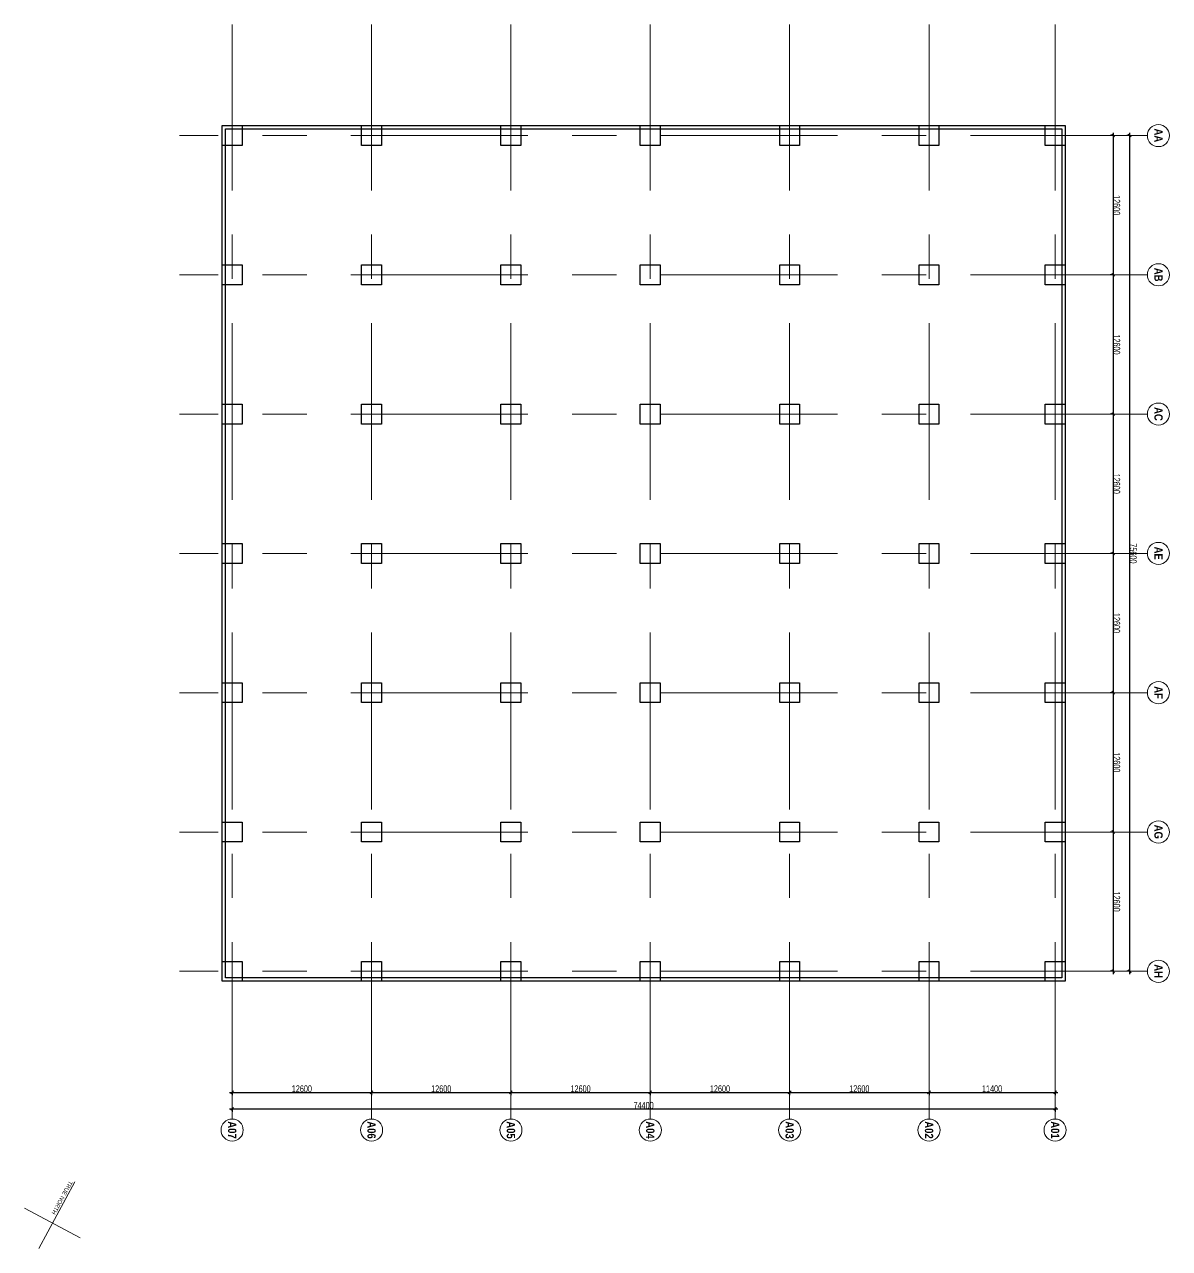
# Model space of a CAD drawing. Extents: x -15449 to 527173, y -170839 to 146543.
# Drawn here: x 423658 to 527173, y 35822 to 146543 of the extents above; entities that cross this region are included whole.
import ezdxf

# ---------------------------------------------------------------- set-up
doc = ezdxf.new("R2010")
doc.units = 0
doc.header["$LTSCALE"] = 8
doc.linetypes.add('IDA - Grid Line', pattern=[3500, 2000, -500, 500, -500])
doc.layers.get('0').update_dxf_attribs({"color": 1, "linetype": 'CONTINUOUS'})
doc.layers.get('Defpoints').update_dxf_attribs({"linetype": 'CONTINUOUS'})
doc.layers.add('000_CTCI_CSA', color=7, linetype='CONTINUOUS')
doc.layers.add('A-_--------_E-', color=7, linetype='CONTINUOUS', lineweight=9, true_color=0x00a600)
for name, color, linetype, lineweight in [('A-_ANOTGRID_E', 7, 'CONTINUOUS', 9), ('A-_ANOTTEXT_A', 7, 'CONTINUOUS', 9), ('A-ANOT----_D', 7, 'CONTINUOUS', 9)]:
    doc.layers.add(name, color=color, linetype=linetype, lineweight=lineweight)
doc.styles.add('Arial Narrow_1', font='ARIALN.TTF', dxfattribs={"height": 0.18})
doc.styles.add('Arial Narrow_2', font='ARIALN.TTF', dxfattribs={"width": 0.8, "height": 0.22})
doc.styles.add('Arial Narrow_B', font='ARIALNB.TTF', dxfattribs={"height": 750})
doc.dimstyles.new('IDA_-_Arial_-_2_5mm_-_Black_-_Diagonal', dxfattribs={"dimscale": 304.8, "dimtxt": 639.644359, "dimasz": 0.82021, "dimexe": 0.82021, "dimexo": 0.82021, "dimgap": 0, "dimtad": 1, "dimdec": 0, "dimzin": 0, "dimdsep": 46, "dimtxsty": 'Arial Narrow_2', "dimblk1": 'OBLIQUE', "dimblk2": 'OBLIQUE', "dimsah": 1, "dimcen": 0.09, "dimdle": 0.82021, "dimazin": 0, "dimtfac": 1, "dimtdec": 4, "dimtix": 1, "dimtmove": 0, "dimatfit": 3, "dimfxl": 1, "dimtvp": 1, "dimtolj": 1, "dimtzin": 0, "dimarcsym": 2})

# ---------------------------------------------------------------- blocks, each defined once
blk = doc.blocks.new('_Oblique')
at = {"color": 0, "linetype": 'ByBlock', "lineweight": -2}
blk.add_line((-0.5, -0.5), (0.5, 0.5), dxfattribs=at)
blk = doc.blocks.new('*D248')
at = {"layer": 'A-ANOT----_D', "color": 0, "lineweight": -2, "transparency": 16777216}
for p, q in [((1040773, -76511), (1116873, -76511)), ((1041023, -76584), (1041023, -76761)), ((1116623, -76584), (1116623, -76761))]:
    blk.add_line(p, q, dxfattribs=at)
at = {"layer": 'Defpoints', "color": 0, "transparency": 16777216}
for p in [(1041023, -76334), (1116623, -76334), (1116623, -76511)]:
    blk.add_point(p, dxfattribs=at)
at = {"layer": 'A-ANOT----_D', "color": 0, "lineweight": -2, "transparency": 16777216, "xscale": 250, "yscale": 250, "zscale": 250, "rotation": 180}
blk.add_blockref('_Oblique', (1041023, -76511), dxfattribs=at)
at = {"layer": 'A-ANOT----_D', "color": 0, "lineweight": -2, "transparency": 16777216, "xscale": 250, "yscale": 250, "zscale": 250}
blk.add_blockref('_Oblique', (1116623, -76511), dxfattribs=at)
at = {"layer": 'A-ANOT----_D', "color": 0, "transparency": 16777216, "insert": (1078823, -76192), "char_height": 625, "width": 2375.82, "attachment_point": 5, "style": 'Arial Narrow_2'}
blk.add_mtext('\\A1;75600', dxfattribs=at)
blk = doc.blocks.new('*D249')
at = {"layer": 'A-ANOT----_D', "color": 0, "lineweight": -2, "transparency": 16777216}
for p, q in [((1040773, -78011), (1053873, -78011)), ((1041023, -78084), (1041023, -78261)), ((1053623, -78084), (1053623, -78261))]:
    blk.add_line(p, q, dxfattribs=at)
at = {"layer": 'Defpoints', "color": 0, "transparency": 16777216}
for p in [(1041023, -77834), (1053623, -77834), (1053623, -78011)]:
    blk.add_point(p, dxfattribs=at)
at = {"layer": 'A-ANOT----_D', "color": 0, "lineweight": -2, "transparency": 16777216, "xscale": 250, "yscale": 250, "zscale": 250, "rotation": 180}
blk.add_blockref('_Oblique', (1041023, -78011), dxfattribs=at)
at = {"layer": 'A-ANOT----_D', "color": 0, "lineweight": -2, "transparency": 16777216, "xscale": 250, "yscale": 250, "zscale": 250}
blk.add_blockref('_Oblique', (1053623, -78011), dxfattribs=at)
at = {"layer": 'A-ANOT----_D', "color": 0, "transparency": 16777216, "insert": (1047323, -77692), "char_height": 625, "width": 2375.82, "attachment_point": 5, "style": 'Arial Narrow_2'}
blk.add_mtext('\\A1;12600', dxfattribs=at)
blk = doc.blocks.new('*D250')
at = {"layer": 'A-ANOT----_D', "color": 0, "lineweight": -2, "transparency": 16777216}
for p, q in [((1053373, -78011), (1066473, -78011)), ((1053623, -78084), (1053623, -78261)), ((1066223, -78084), (1066223, -78261))]:
    blk.add_line(p, q, dxfattribs=at)
at = {"layer": 'Defpoints', "color": 0, "transparency": 16777216}
for p in [(1053623, -77834), (1066223, -77834), (1066223, -78011)]:
    blk.add_point(p, dxfattribs=at)
at = {"layer": 'A-ANOT----_D', "color": 0, "lineweight": -2, "transparency": 16777216, "xscale": 250, "yscale": 250, "zscale": 250, "rotation": 180}
blk.add_blockref('_Oblique', (1053623, -78011), dxfattribs=at)
at = {"layer": 'A-ANOT----_D', "color": 0, "lineweight": -2, "transparency": 16777216, "xscale": 250, "yscale": 250, "zscale": 250}
blk.add_blockref('_Oblique', (1066223, -78011), dxfattribs=at)
at = {"layer": 'A-ANOT----_D', "color": 0, "transparency": 16777216, "insert": (1059923, -77692), "char_height": 625, "width": 2375.82, "attachment_point": 5, "style": 'Arial Narrow_2'}
blk.add_mtext('\\A1;12600', dxfattribs=at)
blk = doc.blocks.new('*D251')
at = {"layer": 'A-ANOT----_D', "color": 0, "lineweight": -2, "transparency": 16777216}
for p, q in [((1065973, -78011), (1079073, -78011)), ((1066223, -78084), (1066223, -78261)), ((1078823, -78084), (1078823, -78261))]:
    blk.add_line(p, q, dxfattribs=at)
at = {"layer": 'Defpoints', "color": 0, "transparency": 16777216}
for p in [(1066223, -77834), (1078823, -77834), (1078823, -78011)]:
    blk.add_point(p, dxfattribs=at)
at = {"layer": 'A-ANOT----_D', "color": 0, "lineweight": -2, "transparency": 16777216, "xscale": 250, "yscale": 250, "zscale": 250, "rotation": 180}
blk.add_blockref('_Oblique', (1066223, -78011), dxfattribs=at)
at = {"layer": 'A-ANOT----_D', "color": 0, "lineweight": -2, "transparency": 16777216, "xscale": 250, "yscale": 250, "zscale": 250}
blk.add_blockref('_Oblique', (1078823, -78011), dxfattribs=at)
at = {"layer": 'A-ANOT----_D', "color": 0, "transparency": 16777216, "insert": (1072523, -77692), "char_height": 625, "width": 2375.82, "attachment_point": 5, "style": 'Arial Narrow_2'}
blk.add_mtext('\\A1;12600', dxfattribs=at)
blk = doc.blocks.new('*D252')
at = {"layer": 'A-ANOT----_D', "color": 0, "lineweight": -2, "transparency": 16777216}
for p, q in [((1078573, -78011), (1091673, -78011)), ((1078823, -78084), (1078823, -78261)), ((1091423, -78084), (1091423, -78261))]:
    blk.add_line(p, q, dxfattribs=at)
at = {"layer": 'Defpoints', "color": 0, "transparency": 16777216}
for p in [(1078823, -77834), (1091423, -77834), (1091423, -78011)]:
    blk.add_point(p, dxfattribs=at)
at = {"layer": 'A-ANOT----_D', "color": 0, "lineweight": -2, "transparency": 16777216, "xscale": 250, "yscale": 250, "zscale": 250, "rotation": 180}
blk.add_blockref('_Oblique', (1078823, -78011), dxfattribs=at)
at = {"layer": 'A-ANOT----_D', "color": 0, "lineweight": -2, "transparency": 16777216, "xscale": 250, "yscale": 250, "zscale": 250}
blk.add_blockref('_Oblique', (1091423, -78011), dxfattribs=at)
at = {"layer": 'A-ANOT----_D', "color": 0, "transparency": 16777216, "insert": (1085123, -77692), "char_height": 625, "width": 2375.82, "attachment_point": 5, "style": 'Arial Narrow_2'}
blk.add_mtext('\\A1;12600', dxfattribs=at)
blk = doc.blocks.new('*D253')
at = {"layer": 'A-ANOT----_D', "color": 0, "lineweight": -2, "transparency": 16777216}
for p, q in [((1091173, -78011), (1104273, -78011)), ((1091423, -78084), (1091423, -78261)), ((1104023, -78084), (1104023, -78261))]:
    blk.add_line(p, q, dxfattribs=at)
at = {"layer": 'Defpoints', "color": 0, "transparency": 16777216}
for p in [(1091423, -77834), (1104023, -77834), (1104023, -78011)]:
    blk.add_point(p, dxfattribs=at)
at = {"layer": 'A-ANOT----_D', "color": 0, "lineweight": -2, "transparency": 16777216, "xscale": 250, "yscale": 250, "zscale": 250, "rotation": 180}
blk.add_blockref('_Oblique', (1091423, -78011), dxfattribs=at)
at = {"layer": 'A-ANOT----_D', "color": 0, "lineweight": -2, "transparency": 16777216, "xscale": 250, "yscale": 250, "zscale": 250}
blk.add_blockref('_Oblique', (1104023, -78011), dxfattribs=at)
at = {"layer": 'A-ANOT----_D', "color": 0, "transparency": 16777216, "insert": (1097723, -77692), "char_height": 625, "width": 2375.82, "attachment_point": 5, "style": 'Arial Narrow_2'}
blk.add_mtext('\\A1;12600', dxfattribs=at)
blk = doc.blocks.new('*D254')
at = {"layer": 'A-ANOT----_D', "color": 0, "lineweight": -2, "transparency": 16777216}
for p, q in [((1103773, -78011), (1116873, -78011)), ((1104023, -78084), (1104023, -78261)), ((1116623, -78084), (1116623, -78261))]:
    blk.add_line(p, q, dxfattribs=at)
at = {"layer": 'Defpoints', "color": 0, "transparency": 16777216}
for p in [(1104023, -77834), (1116623, -77834), (1116623, -78011)]:
    blk.add_point(p, dxfattribs=at)
at = {"layer": 'A-ANOT----_D', "color": 0, "lineweight": -2, "transparency": 16777216, "xscale": 250, "yscale": 250, "zscale": 250, "rotation": 180}
blk.add_blockref('_Oblique', (1104023, -78011), dxfattribs=at)
at = {"layer": 'A-ANOT----_D', "color": 0, "lineweight": -2, "transparency": 16777216, "xscale": 250, "yscale": 250, "zscale": 250}
blk.add_blockref('_Oblique', (1116623, -78011), dxfattribs=at)
at = {"layer": 'A-ANOT----_D', "color": 0, "transparency": 16777216, "insert": (1110323, -77692), "char_height": 625, "width": 2375.82, "attachment_point": 5, "style": 'Arial Narrow_2'}
blk.add_mtext('\\A1;12600', dxfattribs=at)
blk = doc.blocks.new('*D255')
at = {"layer": 'A-ANOT----_D', "color": 0, "lineweight": -2, "transparency": 16777216}
for p, q in [((1129074, -157900), (1129074, -83000)), ((1129147, -83250), (1129324, -83250)), ((1129147, -157650), (1129324, -157650))]:
    blk.add_line(p, q, dxfattribs=at)
at = {"layer": 'Defpoints', "color": 0, "transparency": 16777216}
for p in [(1128897, -83250), (1129074, -83250), (1128897, -157650)]:
    blk.add_point(p, dxfattribs=at)
at = {"layer": 'A-ANOT----_D', "color": 0, "lineweight": -2, "transparency": 16777216, "xscale": 250, "yscale": 250, "zscale": 250}
for p, rotation in [((1129074, -83250), 90), ((1129074, -157650), 270)]:
    blk.add_blockref('_Oblique', p, dxfattribs=dict(at, rotation=rotation))
at = {"layer": 'A-ANOT----_D', "color": 0, "transparency": 16777216, "insert": (1128755, -120450), "char_height": 625, "width": 2375.82, "attachment_point": 5, "rotation": 90, "style": 'Arial Narrow_2'}
blk.add_mtext('\\A1;74400', dxfattribs=at)
blk = doc.blocks.new('*D256')
at = {"layer": 'A-ANOT----_D', "color": 0, "lineweight": -2, "transparency": 16777216}
for p, q in [((1127574, -157900), (1127574, -144800)), ((1127647, -145050), (1127824, -145050)), ((1127647, -157650), (1127824, -157650))]:
    blk.add_line(p, q, dxfattribs=at)
at = {"layer": 'Defpoints', "color": 0, "transparency": 16777216}
for p in [(1127397, -145050), (1127574, -145050), (1127397, -157650)]:
    blk.add_point(p, dxfattribs=at)
at = {"layer": 'A-ANOT----_D', "color": 0, "lineweight": -2, "transparency": 16777216, "xscale": 250, "yscale": 250, "zscale": 250}
for p, rotation in [((1127574, -145050), 90), ((1127574, -157650), 270)]:
    blk.add_blockref('_Oblique', p, dxfattribs=dict(at, rotation=rotation))
at = {"layer": 'A-ANOT----_D', "color": 0, "transparency": 16777216, "insert": (1127255, -151350), "char_height": 625, "width": 2375.82, "attachment_point": 5, "rotation": 90, "style": 'Arial Narrow_2'}
blk.add_mtext('\\A1;12600', dxfattribs=at)
blk = doc.blocks.new('*D257')
at = {"layer": 'A-ANOT----_D', "color": 0, "lineweight": -2, "transparency": 16777216}
for p, q in [((1127574, -145300), (1127574, -132200)), ((1127647, -132450), (1127824, -132450)), ((1127647, -145050), (1127824, -145050))]:
    blk.add_line(p, q, dxfattribs=at)
at = {"layer": 'Defpoints', "color": 0, "transparency": 16777216}
for p in [(1127397, -132450), (1127574, -132450), (1127397, -145050)]:
    blk.add_point(p, dxfattribs=at)
at = {"layer": 'A-ANOT----_D', "color": 0, "lineweight": -2, "transparency": 16777216, "xscale": 250, "yscale": 250, "zscale": 250}
for p, rotation in [((1127574, -132450), 90), ((1127574, -145050), 270)]:
    blk.add_blockref('_Oblique', p, dxfattribs=dict(at, rotation=rotation))
at = {"layer": 'A-ANOT----_D', "color": 0, "transparency": 16777216, "insert": (1127255, -138750), "char_height": 625, "width": 2375.82, "attachment_point": 5, "rotation": 90, "style": 'Arial Narrow_2'}
blk.add_mtext('\\A1;12600', dxfattribs=at)
blk = doc.blocks.new('*D258')
at = {"layer": 'A-ANOT----_D', "color": 0, "lineweight": -2, "transparency": 16777216}
for p, q in [((1127574, -132700), (1127574, -119600)), ((1127647, -119850), (1127824, -119850)), ((1127647, -132450), (1127824, -132450))]:
    blk.add_line(p, q, dxfattribs=at)
at = {"layer": 'Defpoints', "color": 0, "transparency": 16777216}
for p in [(1127397, -119850), (1127574, -119850), (1127397, -132450)]:
    blk.add_point(p, dxfattribs=at)
at = {"layer": 'A-ANOT----_D', "color": 0, "lineweight": -2, "transparency": 16777216, "xscale": 250, "yscale": 250, "zscale": 250}
for p, rotation in [((1127574, -119850), 90), ((1127574, -132450), 270)]:
    blk.add_blockref('_Oblique', p, dxfattribs=dict(at, rotation=rotation))
at = {"layer": 'A-ANOT----_D', "color": 0, "transparency": 16777216, "insert": (1127255, -126150), "char_height": 625, "width": 2375.82, "attachment_point": 5, "rotation": 90, "style": 'Arial Narrow_2'}
blk.add_mtext('\\A1;12600', dxfattribs=at)
blk = doc.blocks.new('*D259')
at = {"layer": 'A-ANOT----_D', "color": 0, "lineweight": -2, "transparency": 16777216}
for p, q in [((1127574, -120100), (1127574, -107000)), ((1127647, -107250), (1127824, -107250)), ((1127647, -119850), (1127824, -119850))]:
    blk.add_line(p, q, dxfattribs=at)
at = {"layer": 'Defpoints', "color": 0, "transparency": 16777216}
for p in [(1127397, -107250), (1127574, -107250), (1127397, -119850)]:
    blk.add_point(p, dxfattribs=at)
at = {"layer": 'A-ANOT----_D', "color": 0, "lineweight": -2, "transparency": 16777216, "xscale": 250, "yscale": 250, "zscale": 250}
for p, rotation in [((1127574, -107250), 90), ((1127574, -119850), 270)]:
    blk.add_blockref('_Oblique', p, dxfattribs=dict(at, rotation=rotation))
at = {"layer": 'A-ANOT----_D', "color": 0, "transparency": 16777216, "insert": (1127255, -113550), "char_height": 625, "width": 2375.82, "attachment_point": 5, "rotation": 90, "style": 'Arial Narrow_2'}
blk.add_mtext('\\A1;12600', dxfattribs=at)
blk = doc.blocks.new('*D260')
at = {"layer": 'A-ANOT----_D', "color": 0, "lineweight": -2, "transparency": 16777216}
for p, q in [((1127574, -107500), (1127574, -94400)), ((1127647, -94650), (1127824, -94650)), ((1127647, -107250), (1127824, -107250))]:
    blk.add_line(p, q, dxfattribs=at)
at = {"layer": 'Defpoints', "color": 0, "transparency": 16777216}
for p in [(1127397, -94650), (1127574, -94650), (1127397, -107250)]:
    blk.add_point(p, dxfattribs=at)
at = {"layer": 'A-ANOT----_D', "color": 0, "lineweight": -2, "transparency": 16777216, "xscale": 250, "yscale": 250, "zscale": 250}
for p, rotation in [((1127574, -94650), 90), ((1127574, -107250), 270)]:
    blk.add_blockref('_Oblique', p, dxfattribs=dict(at, rotation=rotation))
at = {"layer": 'A-ANOT----_D', "color": 0, "transparency": 16777216, "insert": (1127255, -100950), "char_height": 625, "width": 2375.82, "attachment_point": 5, "rotation": 90, "style": 'Arial Narrow_2'}
blk.add_mtext('\\A1;12600', dxfattribs=at)
blk = doc.blocks.new('*D261')
at = {"layer": 'A-ANOT----_D', "color": 0, "lineweight": -2, "transparency": 16777216}
for p, q in [((1127574, -94900), (1127574, -83000)), ((1127647, -83250), (1127824, -83250)), ((1127647, -94650), (1127824, -94650))]:
    blk.add_line(p, q, dxfattribs=at)
at = {"layer": 'Defpoints', "color": 0, "transparency": 16777216}
for p in [(1127397, -83250), (1127574, -83250), (1127397, -94650)]:
    blk.add_point(p, dxfattribs=at)
at = {"layer": 'A-ANOT----_D', "color": 0, "lineweight": -2, "transparency": 16777216, "xscale": 250, "yscale": 250, "zscale": 250}
for p, rotation in [((1127574, -83250), 90), ((1127574, -94650), 270)]:
    blk.add_blockref('_Oblique', p, dxfattribs=dict(at, rotation=rotation))
at = {"layer": 'A-ANOT----_D', "color": 0, "transparency": 16777216, "insert": (1127255, -88950), "char_height": 625, "width": 2375.82, "attachment_point": 5, "rotation": 90, "style": 'Arial Narrow_2'}
blk.add_mtext('\\A1;11400', dxfattribs=at)
blk = doc.blocks.new('Grid - 4 mm Dia-V240-PH1 LEVEL 1 - WWTP')
at = {"layer": 'A-_ANOTGRID_E'}
blk.add_circle((0, 0), 4, dxfattribs=at)
blk = doc.blocks.new('CTCI_Building shape and Grid line')
at = {"color": 252}
for points in [[(1040123.2, -82349.5), (1041923.2, -82349.5), (1041923.2, -84149.5), (1040123.2, -84149.5)], [(1052723.2, -82349.5), (1054523.2, -82349.5), (1054523.2, -84149.5), (1052723.2, -84149.5)], [(1065323.2, -82349.5), (1067123.2, -82349.5), (1067123.2, -84149.5), (1065323.2, -84149.5)], [(1077923.2, -82349.5), (1079723.2, -82349.5), (1079723.2, -84149.5), (1077923.2, -84149.5)], [(1090523.2, -82349.5), (1092323.2, -82349.5), (1092323.2, -84149.5), (1090523.2, -84149.5)], [(1103123.2, -82349.5), (1104923.2, -82349.5), (1104923.2, -84149.5), (1103123.2, -84149.5)], [(1115723.2, -82349.5), (1117523.2, -82349.5), (1117523.2, -84149.5), (1115723.2, -84149.5)], [(1040123.2, -93749.5), (1041923.2, -93749.5), (1041923.2, -95549.5), (1040123.2, -95549.5)], [(1052723.2, -93749.5), (1054523.2, -93749.5), (1054523.2, -95549.5), (1052723.2, -95549.5)], [(1065323.2, -93749.5), (1067123.2, -93749.5), (1067123.2, -95549.5), (1065323.2, -95549.5)], [(1077923.2, -93749.5), (1079723.2, -93749.5), (1079723.2, -95549.5), (1077923.2, -95549.5)], [(1090523.2, -93749.5), (1092323.2, -93749.5), (1092323.2, -95549.5), (1090523.2, -95549.5)], [(1103123.2, -93749.5), (1104923.2, -93749.5), (1104923.2, -95549.5), (1103123.2, -95549.5)], [(1115723.2, -93749.5), (1117523.2, -93749.5), (1117523.2, -95549.5), (1115723.2, -95549.5)], [(1040123.2, -106349.5), (1041923.2, -106349.5), (1041923.2, -108149.5), (1040123.2, -108149.5)], [(1052723.2, -106349.5), (1054523.2, -106349.5), (1054523.2, -108149.5), (1052723.2, -108149.5)], [(1065323.2, -106349.5), (1067123.2, -106349.5), (1067123.2, -108149.5), (1065323.2, -108149.5)], [(1077923.2, -106349.5), (1079723.2, -106349.5), (1079723.2, -108149.5), (1077923.2, -108149.5)], [(1090523.2, -106349.5), (1092323.2, -106349.5), (1092323.2, -108149.5), (1090523.2, -108149.5)], [(1103123.2, -106349.5), (1104923.2, -106349.5), (1104923.2, -108149.5), (1103123.2, -108149.5)], [(1115723.2, -106349.5), (1117523.2, -106349.5), (1117523.2, -108149.5), (1115723.2, -108149.5)], [(1040123.2, -118949.5), (1041923.2, -118949.5), (1041923.2, -120749.5), (1040123.2, -120749.5)], [(1052723.2, -118949.5), (1054523.2, -118949.5), (1054523.2, -120749.5), (1052723.2, -120749.5)], [(1065323.2, -118949.5), (1067123.2, -118949.5), (1067123.2, -120749.5), (1065323.2, -120749.5)], [(1077923.2, -118949.5), (1079723.2, -118949.5), (1079723.2, -120749.5), (1077923.2, -120749.5)], [(1090523.2, -118949.5), (1092323.2, -118949.5), (1092323.2, -120749.5), (1090523.2, -120749.5)], [(1103123.2, -118949.5), (1104923.2, -118949.5), (1104923.2, -120749.5), (1103123.2, -120749.5)], [(1115723.2, -118949.5), (1117523.2, -118949.5), (1117523.2, -120749.5), (1115723.2, -120749.5)], [(1040123.2, -131549.5), (1041923.2, -131549.5), (1041923.2, -133349.5), (1040123.2, -133349.5)], [(1052723.2, -131549.5), (1054523.2, -131549.5), (1054523.2, -133349.5), (1052723.2, -133349.5)], [(1065323.2, -131549.5), (1067123.2, -131549.5), (1067123.2, -133349.5), (1065323.2, -133349.5)], [(1077923.2, -131549.5), (1079723.2, -131549.5), (1079723.2, -133349.5), (1077923.2, -133349.5)], [(1090523.2, -131549.5), (1092323.2, -131549.5), (1092323.2, -133349.5), (1090523.2, -133349.5)], [(1103123.2, -131549.5), (1104923.2, -131549.5), (1104923.2, -133349.5), (1103123.2, -133349.5)], [(1115723.2, -131549.5), (1117523.2, -131549.5), (1117523.2, -133349.5), (1115723.2, -133349.5)], [(1040123.2, -144149.5), (1041923.2, -144149.5), (1041923.2, -145949.5), (1040123.2, -145949.5)], [(1052723.2, -144149.5), (1054523.2, -144149.5), (1054523.2, -145949.5), (1052723.2, -145949.5)], [(1065323.2, -144149.5), (1067123.2, -144149.5), (1067123.2, -145949.5), (1065323.2, -145949.5)], [(1077923.2, -144149.5), (1079723.2, -144149.5), (1079723.2, -145949.5), (1077923.2, -145949.5)], [(1090523.2, -144149.5), (1092323.2, -144149.5), (1092323.2, -145949.5), (1090523.2, -145949.5)], [(1103123.2, -144149.5), (1104923.2, -144149.5), (1104923.2, -145949.5), (1103123.2, -145949.5)], [(1115723.2, -144149.5), (1117523.2, -144149.5), (1117523.2, -145949.5), (1115723.2, -145949.5)], [(1040123.2, -156749.5), (1041923.2, -156749.5), (1041923.2, -158549.5), (1040123.2, -158549.5)], [(1052723.2, -156749.5), (1054523.2, -156749.5), (1054523.2, -158549.5), (1052723.2, -158549.5)], [(1065323.2, -156749.5), (1067123.2, -156749.5), (1067123.2, -158549.5), (1065323.2, -158549.5)], [(1077923.2, -156749.5), (1079723.2, -156749.5), (1079723.2, -158549.5), (1077923.2, -158549.5)], [(1090523.2, -156749.5), (1092323.2, -156749.5), (1092323.2, -158549.5), (1090523.2, -158549.5)], [(1103123.2, -156749.5), (1104923.2, -156749.5), (1104923.2, -158549.5), (1103123.2, -158549.5)], [(1115723.2, -156749.5), (1117523.2, -156749.5), (1117523.2, -158549.5), (1115723.2, -158549.5)]]:
    blk.add_lwpolyline(points, close=True, dxfattribs=at)
at = {"layer": '000_CTCI_CSA', "color": 252}
for points in [[(1040123.2, -82349.5), (1117523.2, -82349.5), (1117523.2, -158549.5), (1040123.2, -158549.5)], [(1040423.2, -82649.5), (1117223.2, -82649.5), (1117223.2, -158249.5), (1040423.2, -158249.5)]]:
    blk.add_lwpolyline(points, close=True, dxfattribs=at)
at = {"layer": 'A-_--------_E-', "color": 7}
for p, q in [((1138045.6, -176423.7), (1140742.6, -171402.2)), ((1141698.7, -175122.3), (1135660.7, -171879.4))]:
    blk.add_line(p, q, dxfattribs=at)
at = {"layer": 'A-_ANOTGRID_E', "color": 8, "linetype": 'IDA - Grid Line', "true_color": 0x808080}
for p, q in [((1041023.2, -74908.9), (1041023.2, -162418.8)), ((1053623.2, -74908.9), (1053623.2, -162418.8)), ((1066223.2, -74908.9), (1066223.2, -162418.8)), ((1078823.2, -74908.9), (1078823.2, -162418.8)), ((1091423.2, -74908.9), (1091423.2, -162418.8)), ((1104023.2, -74908.9), (1104023.2, -162418.8)), ((1116623.2, -74908.9), (1116623.2, -162418.8)), ((1129987.2, -83249.5), (1030978.1, -83249.5)), ((1129987.2, -94649.5), (1030978.1, -94649.5)), ((1129987.2, -107249.5), (1030978.1, -107249.5)), ((1129987.2, -119849.5), (1030978.1, -119849.5)), ((1129987.2, -132449.5), (1030978.1, -132449.5)), ((1129987.2, -145049.5), (1030978.1, -145049.5)), ((1129987.2, -157649.5), (1030978.1, -157649.5))]:
    blk.add_line(p, q, dxfattribs=at)
at = {"layer": 'A-_ANOTGRID_E', "lineweight": 5}
for p, xscale, yscale, zscale, rotation in [((1041023.2, -73908.9), 249.9999999999999, 249.9999999999999, 249.9999999999999, 180), ((1053623.2, -73908.9), 249.9999999999999, 249.9999999999999, 249.9999999999999, 180), ((1066223.2, -73908.9), 249.9999999999999, 249.9999999999999, 249.9999999999999, 180), ((1078823.2, -73908.9), 249.9999999999999, 249.9999999999999, 249.9999999999999, 180), ((1091423.2, -73908.9), 249.9999999999999, 249.9999999999999, 249.9999999999999, 180), ((1104023.2, -73908.9), 249.9999999999999, 249.9999999999999, 249.9999999999999, 180), ((1116623.2, -73908.9), 249.9999999999999, 249.9999999999999, 249.9999999999999, 180), ((1130987.2, -83249.5), 250.0000000000007, 250.0000000000007, 250.0000000000007, 90), ((1130987.2, -94649.5), 250.0000000000007, 250.0000000000007, 250.0000000000007, 90), ((1130987.2, -107249.5), 250.0000000000007, 250.0000000000007, 250.0000000000007, 90), ((1130987.2, -119849.5), 250.0000000000007, 250.0000000000007, 250.0000000000007, 90), ((1130987.2, -132449.5), 250.0000000000007, 250.0000000000007, 250.0000000000007, 90), ((1130987.2, -145049.5), 250.0000000000007, 250.0000000000007, 250.0000000000007, 90), ((1130987.2, -157649.5), 250.0000000000007, 250.0000000000007, 250.0000000000007, 90)]:
    blk.add_blockref('Grid - 4 mm Dia-V240-PH1 LEVEL 1 - WWTP', p, dxfattribs=dict(at, xscale=xscale, yscale=yscale, zscale=zscale, rotation=rotation))
at = {"layer": 'A-_ANOTGRID_E', "char_height": 750, "attachment_point": 1, "style": 'Arial Narrow_B'}
for s, insert, width in [('AA', (1040387.2, -73524.7), 1523.206), ('AB', (1052987.2, -73524.7), 1523.206), ('AC', (1065587.2, -73524.7), 1523.206), ('AE', (1078211, -73524.7), 1463.08), ('AF', (1090836, -73524.7), 1402.953), ('AG', (1103362.2, -73524.7), 1583.333), ('AH', (1115987.2, -73524.7), 1523.206), ('A01', (1130191.2, -82872), 1924.05), ('A02', (1130191.2, -94272), 1924.05), ('A03', (1130191.2, -106872), 1924.05), ('A04', (1130191.2, -119472), 1924.05), ('A05', (1130191.2, -132072), 1924.05), ('A06', (1130191.2, -144672), 1924.05), ('A07', (1130191.2, -157272), 1924.05)]:
    blk.add_mtext(s, dxfattribs=dict(at, insert=insert, width=width))
at = {"layer": 'A-_ANOTTEXT_A', "insert": (1135715.4, -172049.1), "char_height": 375, "width": 3447.256, "attachment_point": 1, "rotation": 331.4535, "style": 'Arial Narrow_1'}
blk.add_mtext('TRUE NORTH', dxfattribs=at)
at = {"layer": 'A-ANOT----_D'}
for base, p1, p2, override, picture, middle in [((1116623.2, -76511), (1041023.2, -76334.2), (1116623.2, -76334.2), {"dimpost": '<>', "dimfxl": 75600}, '*D248', (1078823.2, -76191.9)), ((1053623.2, -78011), (1041023.2, -77834.2), (1053623.2, -77834.2), {"dimpost": '<>', "dimfxl": 12600}, '*D249', (1047323.2, -77691.9)), ((1066223.2, -78011), (1053623.2, -77834.2), (1066223.2, -77834.2), {"dimpost": '<>', "dimfxl": 12600}, '*D250', (1059923.2, -77691.9)), ((1078823.2, -78011), (1066223.2, -77834.2), (1078823.2, -77834.2), {"dimpost": '<>', "dimfxl": 12600}, '*D251', (1072523.2, -77691.9)), ((1091423.2, -78011), (1078823.2, -77834.2), (1091423.2, -77834.2), {"dimpost": '<>', "dimfxl": 12600}, '*D252', (1085123.2, -77691.9)), ((1104023.2, -78011), (1091423.2, -77834.2), (1104023.2, -77834.2), {"dimpost": '<>', "dimfxl": 12600}, '*D253', (1097723.2, -77691.9)), ((1116623.2, -78011), (1104023.2, -77834.2), (1116623.2, -77834.2), {"dimpost": '<>', "dimfxl": 12600}, '*D254', (1110323.2, -77691.9))]:
    dim = blk.add_linear_dim(base=base, p1=p1, p2=p2, dimstyle='IDA_-_Arial_-_2_5mm_-_Black_-_Diagonal', override=override, dxfattribs=at)
    dim.commit()
    dim.dimension.update_dxf_attribs({"geometry": picture, "text_midpoint": middle})
for base, p1, p2, override, picture, middle in [((1127574, -83249.5), (1127397.2, -94649.5), (1127397.2, -83249.5), {"dimpost": '<>', "dimfxl": 11600}, '*D261', (1127254.9, -88949.5)), ((1129074, -83249.5), (1128897.2, -157649.5), (1128897.2, -83249.5), {"dimpost": '<>', "dimfxl": 74600}, '*D255', (1128754.9, -120449.5)), ((1127574, -94649.5), (1127397.2, -107249.5), (1127397.2, -94649.5), {"dimpost": '<>', "dimfxl": 12600}, '*D260', (1127254.9, -100949.5)), ((1127574, -107249.5), (1127397.2, -119849.5), (1127397.2, -107249.5), {"dimpost": '<>', "dimfxl": 12600}, '*D259', (1127254.9, -113549.5)), ((1127574, -119849.5), (1127397.2, -132449.5), (1127397.2, -119849.5), {"dimpost": '<>', "dimfxl": 12600}, '*D258', (1127254.9, -126149.5)), ((1127574, -132449.5), (1127397.2, -145049.5), (1127397.2, -132449.5), {"dimpost": '<>', "dimfxl": 12600}, '*D257', (1127254.9, -138749.5)), ((1127574, -145049.5), (1127397.2, -157649.5), (1127397.2, -145049.5), {"dimpost": '<>', "dimfxl": 12600}, '*D256', (1127254.9, -151349.5))]:
    dim = blk.add_linear_dim(base=base, p1=p1, p2=p2, angle=90, dimstyle='IDA_-_Arial_-_2_5mm_-_Black_-_Diagonal', override=override, dxfattribs=at)
    dim.commit()
    dim.dimension.update_dxf_attribs({"geometry": picture, "text_midpoint": middle})

msp = doc.modelspace()

# ---------------------------------------------------------------- block references
at = {"layer": '000_CTCI_CSA', "rotation": 270}
msp.add_blockref('CTCI_Building shape and Grid line', (600081.732, 1177520.6602), dxfattribs=at)

doc.saveas('drawing.dxf')
